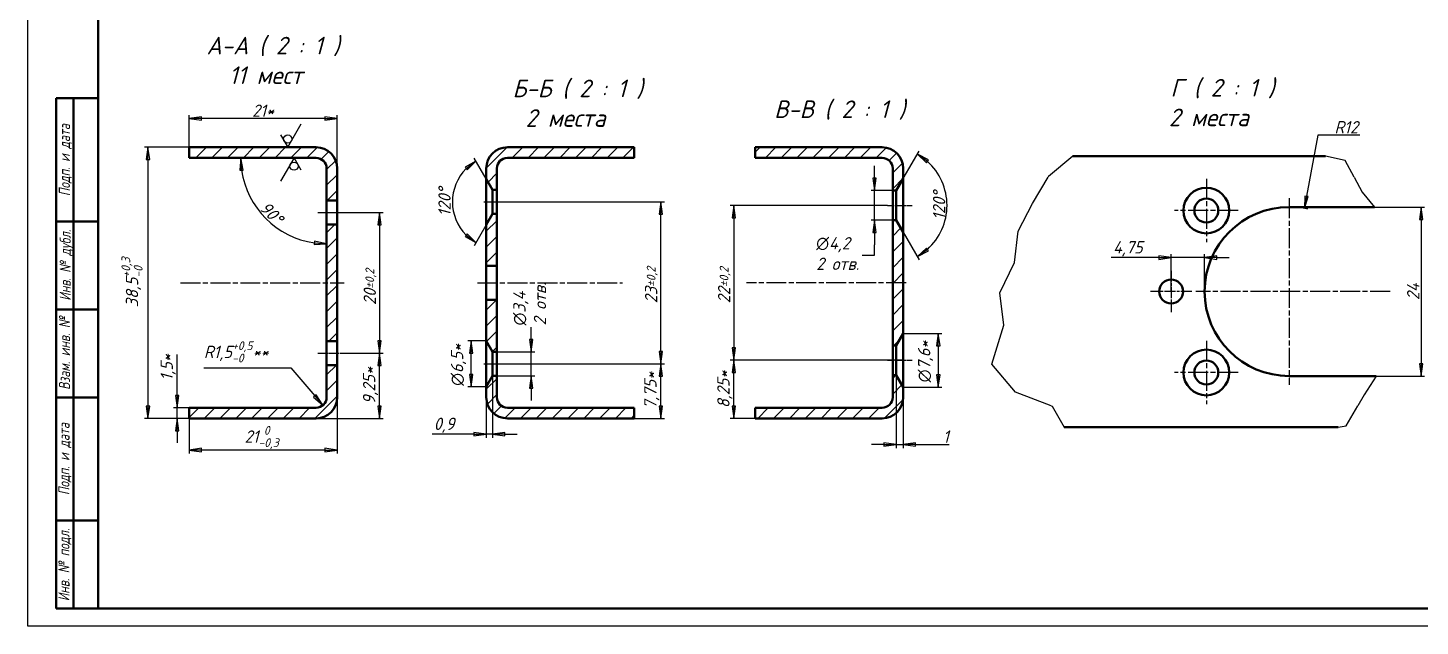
# Model space of a CAD drawing. Header units: millimetres. Extents: x 0 to 1188, y 0 to 840.
# Drawn here: x 0 to 791, y 0 to 340 of the extents above; entities that cross this region are included whole.
import ezdxf
from ezdxf.enums import TextEntityAlignment as Align

# ---------------------------------------------------------------- set-up
doc = ezdxf.new("R2010")
doc.units = ezdxf.units.MM
doc.header["$LTSCALE"] = 2
doc.linetypes.add('LT_04', pattern=[0.7087, 0.4724, -0.0591, 0.1181, -0.0591])
for name, color, linetype, lineweight in [('Layer_02', 7, 'Continuous', 50), ('Layer_05', 7, 'Continuous', 50), ('Layer_06', 7, 'Continuous', 25), ('Layer_07', 7, 'Continuous', 25), ('Layer_08', 7, 'Continuous', 25), ('Layer_09', 7, 'Continuous', 25), ('Layer_11', 7, 'Continuous', 25), ('Layer_12', 7, 'Continuous', 18), ('Layer_13', 7, 'Continuous', 50)]:
    doc.layers.add(name, color=color, linetype=linetype, lineweight=lineweight)
doc.styles.add('Style_02', font='ariali.ttf', dxfattribs={"width": 0.8})
doc.styles.add('Style_03', font='GOST Common Italic.ttf')
doc.styles.add('Style_05', font='GOST Common Italic.ttf')
doc.styles.add('Style_06', font='GOST Common Italic.ttf', dxfattribs={"width": 0.8})
doc.dimstyles.new('DimStyle_06', dxfattribs={"dimscale": 2, "dimtxt": 3.5, "dimasz": 3.5, "dimexe": 1, "dimexo": 0, "dimgap": 0.5, "dimtad": 1, "dimrnd": 1e-08, "dimtxsty": 'Style_03', "dimblk": 'Filled-1', "dimcen": 2.5, "dimdle": 15, "dimclrd": 256, "dimclre": 256, "dimclrt": 256, "dimazin": 2, "dimtfac": 0.714286, "dimtdec": 3, "dimtmove": 0, "dimatfit": 3, "dimlwd": 25, "dimlwe": 25})
pattern_1 = [(45, (0, 0), (-4.49013, 4.49013), [])]

# ---------------------------------------------------------------- blocks, each defined once
blk = doc.blocks.new('Filled-1')
at = {"color": 0}
for p, q in [((0, 0), (-1, 0.14)), ((-1, 0.14), (-1, -0.14)), ((-1, 0), (0, 0)), ((-1, -0.14), (0, 0))]:
    blk.add_line(p, q, dxfattribs=at)
at = {"color": 0, "flags": 128}
blk.add_lwpolyline([(-1, -0.14), (0, 0), (-1, 0.14), (-1, -0.14)], dxfattribs=at)
at = {"color": 0}
blk.add_solid([(-1, -0.14), (0, 0), (-1, 0.14), (-1, -0.14)], dxfattribs=at)
blk = doc.blocks.new('*D16')
at = {"layer": 'Defpoints', "color": 0, "linetype": 'Continuous'}
for p in [(169.66, 235.08), (180.66, 155.08), (199.66, 155.08)]:
    blk.add_point(p, dxfattribs=at)
at = {"layer": 'Layer_11', "linetype": 'Continuous', "lineweight": 25}
for p, q in [((169.66, 235.08), (201.66, 235.08)), ((199.66, 228.08), (199.66, 162.08)), ((180.66, 155.08), (201.66, 155.08))]:
    blk.add_line(p, q, dxfattribs=at)
at = {"layer": 'Layer_11', "linetype": 'Continuous', "lineweight": 25, "xscale": 7, "yscale": 7, "zscale": 7}
for p, rotation in [((199.66, 235.08), 90), ((199.66, 155.08), 270)]:
    blk.add_blockref('Filled-1', p, dxfattribs=dict(at, rotation=rotation))
at = {"layer": 'Layer_11', "linetype": 'Continuous', "lineweight": 25, "insert": (190.66, 182.5), "char_height": 7, "attachment_point": 1, "rotation": 90, "style": 'Style_03'}
blk.add_mtext('\\A1;20{\\H5;±0,2}', dxfattribs=at)
blk = doc.blocks.new('*D17')
at = {"layer": 'Defpoints', "color": 0, "linetype": 'Continuous'}
for p in [(91.66, 266.08), (169.66, 266.08), (169.66, 260.08), (127.39, 241.67)]:
    blk.add_point(p, dxfattribs=at)
at = {"layer": 'Layer_11', "linetype": 'Continuous', "lineweight": 25}
blk.add_line((169.66, 260.08), (169.66, 215.27), dxfattribs=at)
blk.add_arc((169.66, 266.08), 48.81, 188.22392, 261.77608, dxfattribs=at)
at = {"layer": 'Layer_11', "linetype": 'Continuous', "lineweight": 25, "xscale": 7, "yscale": 7, "zscale": 7}
for p, rotation in [((120.85, 266.08), 94.11196237658558), ((169.66, 217.27), 355.8880376234136)]:
    blk.add_blockref('Filled-1', p, dxfattribs=dict(at, rotation=rotation))
at = {"layer": 'Layer_11', "linetype": 'Continuous', "lineweight": 25, "insert": (136.08, 241.95), "char_height": 7, "attachment_point": 1, "rotation": 315, "style": 'Style_03'}
blk.add_mtext('\\A1;90°', dxfattribs=at)
blk = doc.blocks.new('*D18')
at = {"layer": 'Defpoints', "color": 0, "linetype": 'Continuous'}
for p in [(163.66, 130.08), (167.58, 125.54)]:
    blk.add_point(p, dxfattribs=at)
at = {"layer": 'Layer_11', "linetype": 'Continuous', "lineweight": 25}
for p, q in [((99.96, 146.78), (149.23, 146.78)), ((149.23, 146.78), (163.01, 130.84))]:
    blk.add_line(p, q, dxfattribs=at)
at = {"layer": 'Layer_11', "linetype": 'Continuous', "lineweight": 25, "xscale": 7, "yscale": 7, "zscale": 7, "rotation": 310.8349951365317}
blk.add_blockref('Filled-1', (167.58, 125.54), dxfattribs=at)
at = {"layer": 'Layer_11', "linetype": 'Continuous', "lineweight": 25, "insert": (99.96, 161.84), "char_height": 7, "attachment_point": 1, "style": 'Style_03'}
blk.add_mtext('\\A1;\\fGOST Common|b0|i1;R1,5{\\H5;\\S+0,5^ -0;}**', dxfattribs=at)
blk = doc.blocks.new('*D19')
at = {"layer": 'Defpoints', "color": 0, "linetype": 'Continuous'}
for p in [(91.66, 124.08), (84.76, 118.08), (91.66, 118.08)]:
    blk.add_point(p, dxfattribs=at)
at = {"layer": 'Layer_11', "linetype": 'Continuous', "lineweight": 25}
for p, q in [((84.76, 131.08), (84.76, 154.38)), ((91.66, 124.08), (82.76, 124.08)), ((84.76, 118.08), (84.76, 124.08)), ((91.66, 118.08), (82.76, 118.08)), ((84.76, 111.08), (84.76, 104.08))]:
    blk.add_line(p, q, dxfattribs=at)
at = {"layer": 'Layer_11', "linetype": 'Continuous', "lineweight": 25, "xscale": 7, "yscale": 7, "zscale": 7}
for p, rotation in [((84.76, 124.08), 270), ((84.76, 118.08), 90)]:
    blk.add_blockref('Filled-1', p, dxfattribs=dict(at, rotation=rotation))
at = {"layer": 'Layer_11', "linetype": 'Continuous', "lineweight": 25, "insert": (75.36, 139.52), "char_height": 7, "attachment_point": 1, "rotation": 90, "style": 'Style_03'}
blk.add_mtext('\\A1;\\fGOST Common|b0|i1;1,5*', dxfattribs=at)
blk = doc.blocks.new('*D20')
at = {"layer": 'Defpoints', "color": 0, "linetype": 'Continuous'}
for p in [(91.66, 272.08), (68.21, 118.08), (91.66, 118.08)]:
    blk.add_point(p, dxfattribs=at)
at = {"layer": 'Layer_11', "linetype": 'Continuous', "lineweight": 25}
for p, q in [((91.66, 272.08), (66.21, 272.08)), ((68.21, 265.08), (68.21, 125.08)), ((91.66, 118.08), (66.21, 118.08))]:
    blk.add_line(p, q, dxfattribs=at)
at = {"layer": 'Layer_11', "linetype": 'Continuous', "lineweight": 25, "xscale": 7, "yscale": 7, "zscale": 7}
for p, rotation in [((68.21, 272.08), 90), ((68.21, 118.08), 270)]:
    blk.add_blockref('Filled-1', p, dxfattribs=dict(at, rotation=rotation))
at = {"layer": 'Layer_11', "linetype": 'Continuous', "lineweight": 25, "insert": (53.14, 181.19), "char_height": 7, "attachment_point": 1, "rotation": 90, "style": 'Style_03'}
blk.add_mtext('\\A1;38,5{\\H5;\\S+0,3^ -0;}', dxfattribs=at)
blk = doc.blocks.new('Block_11')
at = {"layer": 'Layer_13', "lineweight": 30}
for p, q in [((0, 0), (1.1, 1.9)), ((-0.58, 1), (0, 0))]:
    blk.add_line(p, q, dxfattribs=at)
blk.add_circle((0, 0.67), 0.333, dxfattribs=at)
blk = doc.blocks.new('Block_12')
at = {"layer": 'Layer_13', "lineweight": 30}
for p, q in [((0, 0), (1.1, 1.9)), ((-0.58, 1), (0, 0))]:
    blk.add_line(p, q, dxfattribs=at)
blk.add_circle((0, 0.67), 0.333, dxfattribs=at)
blk = doc.blocks.new('*D28')
at = {"layer": 'Defpoints', "color": 0, "linetype": 'Continuous'}
for p in [(260.31, 241.08), (359.4, 241.08), (260.31, 149.08)]:
    blk.add_point(p, dxfattribs=at)
at = {"layer": 'Layer_11', "linetype": 'Continuous', "lineweight": 25}
for p, q in [((260.31, 241.08), (361.4, 241.08)), ((359.4, 156.08), (359.4, 234.08)), ((260.31, 149.08), (361.4, 149.08))]:
    blk.add_line(p, q, dxfattribs=at)
at = {"layer": 'Layer_11', "linetype": 'Continuous', "lineweight": 25, "xscale": 7, "yscale": 7, "zscale": 7}
for p, rotation in [((359.4, 241.08), 90), ((359.4, 149.08), 270)]:
    blk.add_blockref('Filled-1', p, dxfattribs=dict(at, rotation=rotation))
at = {"layer": 'Layer_11', "linetype": 'Continuous', "lineweight": 25, "insert": (350.4, 183.46), "char_height": 7, "attachment_point": 1, "rotation": 90, "style": 'Style_03'}
blk.add_mtext('\\A1;23{\\H5;±0,2}', dxfattribs=at)
blk = doc.blocks.new('*D29')
at = {"layer": 'Defpoints', "color": 0, "linetype": 'Continuous'}
for p in [(175.66, 130.08), (91.66, 118.08), (91.66, 100.08)]:
    blk.add_point(p, dxfattribs=at)
at = {"layer": 'Layer_11', "linetype": 'Continuous', "lineweight": 25}
for p, q in [((175.66, 130.08), (175.66, 98.08)), ((91.66, 118.08), (91.66, 98.08)), ((168.66, 100.08), (98.66, 100.08))]:
    blk.add_line(p, q, dxfattribs=at)
at = {"layer": 'Layer_11', "linetype": 'Continuous', "lineweight": 25, "xscale": 7, "yscale": 7, "zscale": 7, "rotation": 180}
blk.add_blockref('Filled-1', (91.66, 100.08), dxfattribs=at)
at = {"layer": 'Layer_11', "linetype": 'Continuous', "lineweight": 25, "xscale": 7, "yscale": 7, "zscale": 7}
blk.add_blockref('Filled-1', (175.66, 100.08), dxfattribs=at)
at = {"layer": 'Layer_11', "linetype": 'Continuous', "lineweight": 25, "insert": (123.07, 113.75), "char_height": 7, "attachment_point": 1, "style": 'Style_03'}
blk.add_mtext('\\A1;21{\\H5;\\S 0^ -0,3;}', dxfattribs=at)
blk = doc.blocks.new('*D30')
at = {"layer": 'Defpoints', "color": 0, "linetype": 'Continuous'}
for p in [(266.31, 155.88), (285.81, 155.88), (266.31, 142.28)]:
    blk.add_point(p, dxfattribs=at)
at = {"layer": 'Layer_11', "linetype": 'Continuous', "lineweight": 25}
for p, q in [((285.81, 162.88), (285.81, 169.88)), ((266.31, 155.88), (287.81, 155.88)), ((285.81, 142.28), (285.81, 155.88)), ((266.31, 142.28), (287.81, 142.28)), ((285.81, 135.28), (285.81, 128.28))]:
    blk.add_line(p, q, dxfattribs=at)
at = {"layer": 'Layer_11', "linetype": 'Continuous', "lineweight": 25, "xscale": 7, "yscale": 7, "zscale": 7}
for p, rotation in [((285.81, 155.88), 270), ((285.81, 142.28), 90)]:
    blk.add_blockref('Filled-1', p, dxfattribs=dict(at, rotation=rotation))
at = {"layer": 'Layer_11', "linetype": 'Continuous', "lineweight": 25, "insert": (275.61, 170.88), "char_height": 7, "attachment_point": 1, "rotation": 90, "style": 'Style_03'}
blk.add_mtext('\\A1;\\fAIGDT|b0|i0;n\\fGOST Common|b0|i1;3,4\\P\\fGOST Common|b0|i1;2 отв.', dxfattribs=at)
blk = doc.blocks.new('*D31')
at = {"layer": 'Defpoints', "color": 0, "linetype": 'Continuous'}
for p in [(260.31, 254.08), (242.69, 250.22), (267.81, 241.08), (263.89, 234.28)]:
    blk.add_point(p, dxfattribs=at)
at = {"layer": 'Layer_11', "linetype": 'Continuous', "lineweight": 25}
for p, q in [((260.31, 254.08), (253.44, 265.97)), ((263.89, 234.28), (253.44, 216.19))]:
    blk.add_line(p, q, dxfattribs=at)
blk.add_arc((267.81, 241.08), 26.74, 135.04317, 224.95683, dxfattribs=at)
at = {"layer": 'Layer_11', "linetype": 'Continuous', "lineweight": 25, "xscale": 7, "yscale": 7, "zscale": 7}
for p, rotation in [((254.44, 264.24), 37.52158526603954), ((254.44, 217.92), 322.4784147339608)]:
    blk.add_blockref('Filled-1', p, dxfattribs=dict(at, rotation=rotation))
at = {"layer": 'Layer_11', "linetype": 'Continuous', "lineweight": 25, "insert": (233.08, 232.87), "char_height": 7, "attachment_point": 1, "rotation": 90, "style": 'Style_03'}
blk.add_mtext('\\A1;120°', dxfattribs=at)
blk = doc.blocks.new('*D32')
at = {"layer": 'Defpoints', "color": 0, "linetype": 'Continuous'}
for p in [(251.75, 162.08), (260.31, 162.08), (260.31, 136.08)]:
    blk.add_point(p, dxfattribs=at)
at = {"layer": 'Layer_11', "linetype": 'Continuous', "lineweight": 25}
for p, q in [((260.31, 162.08), (249.75, 162.08)), ((251.75, 143.08), (251.75, 155.08)), ((260.31, 136.08), (249.75, 136.08))]:
    blk.add_line(p, q, dxfattribs=at)
at = {"layer": 'Layer_11', "linetype": 'Continuous', "lineweight": 25, "xscale": 7, "yscale": 7, "zscale": 7}
for p, rotation in [((251.75, 162.08), 90), ((251.75, 136.08), 270)]:
    blk.add_blockref('Filled-1', p, dxfattribs=dict(at, rotation=rotation))
at = {"layer": 'Layer_11', "linetype": 'Continuous', "lineweight": 25, "insert": (240.22, 136.58), "char_height": 7, "attachment_point": 1, "rotation": 90, "style": 'Style_03'}
blk.add_mtext('\\A1;\\fAIGDT|b0|i0;n\\fGOST Common|b0|i1;6,5*', dxfattribs=at)
blk = doc.blocks.new('*D33')
at = {"layer": 'Defpoints', "color": 0, "linetype": 'Continuous'}
for p in [(260.31, 136.08), (263.89, 142.28), (263.89, 109.07)]:
    blk.add_point(p, dxfattribs=at)
at = {"layer": 'Layer_11', "linetype": 'Continuous', "lineweight": 25}
for p, q in [((260.31, 136.08), (260.31, 107.07)), ((263.89, 142.28), (263.89, 107.07)), ((253.31, 109.07), (229.48, 109.07)), ((263.89, 109.07), (260.31, 109.07)), ((270.89, 109.07), (277.89, 109.07))]:
    blk.add_line(p, q, dxfattribs=at)
at = {"layer": 'Layer_11', "linetype": 'Continuous', "lineweight": 25, "xscale": 7, "yscale": 7, "zscale": 7}
blk.add_blockref('Filled-1', (260.31, 109.07), dxfattribs=at)
at = {"layer": 'Layer_11', "linetype": 'Continuous', "lineweight": 25, "xscale": 7, "yscale": 7, "zscale": 7, "rotation": 180}
blk.add_blockref('Filled-1', (263.89, 109.07), dxfattribs=at)
at = {"layer": 'Layer_11', "linetype": 'Continuous', "lineweight": 25, "insert": (230.48, 118.47), "char_height": 7, "attachment_point": 1, "style": 'Style_03'}
blk.add_mtext('\\A1;0,9', dxfattribs=at)
blk = doc.blocks.new('Block_04')
at = {"layer": 'Layer_13'}
for p, q in [((-12, 0), (-12, 145)), ((-12, 145), (0, 145)), ((-7, 145), (-7, 0)), ((-12, 110), (-7, 110)), ((-7, 110), (0, 110)), ((-12, 85), (-7, 85)), ((-7, 85), (0, 85)), ((-12, 60), (-7, 60)), ((-7, 60), (0, 60)), ((-12, 25), (-7, 25)), ((-7, 25), (0, 25)), ((0, 0), (-12, 0))]:
    blk.add_line(p, q, dxfattribs=at)
at = {"layer": 'Layer_08', "char_height": 3.17, "attachment_point": 5, "rotation": 90, "style": 'Style_02'}
for s, insert, width in [('\\fGOST Common|b0|i1;\\H3.1700;Подп. и дата', (-9.37, 127.41), 34.7679), ('\\fGOST Common|b0|i1;\\H3.1700;Инв. № дубл.', (-8.95, 97.55), 24.8438), ('\\fGOST Common|b0|i1;\\H3.1700;Взам. инв. №', (-9.58, 72.53), 24.8669), ('\\fGOST Common|b0|i1;\\H3.1700;Подп. и дата', (-9.5, 42.47), 35.1486), ('\\fGOST Common|b0|i1;\\H3.1700;Инв. № подл.', (-9.5, 12.41), 24.9618)]:
    blk.add_mtext(s, dxfattribs=dict(at, insert=insert, width=width))
at = {"layer": 'Layer_08', "style": 'Style_06', "width": 0.8}
for tag, p in [('Подп._и_дата_2_001', (-3.53, 127.51)), ('Инв._номер_дубликата_001', (-3.41, 97.47)), ('Взамен_инв._номера_001', (-3.46, 72.53)), ('Подп._и_дата_1_001', (-3.42, 42.35)), ('ИНВЕНТАРНЫЙ_НОМЕР_001', (-3.33, 12.68))]:
    blk.add_attdef(tag, text='', height=3.17, rotation=90, dxfattribs=at).set_placement(p, align=Align.MIDDLE_CENTER)
blk = doc.blocks.new('Block_40')
at = {"layer": 'Layer_05', "lineweight": 25}
for p, q in [((0, 0), (0, 420)), ((594, 0), (0, 0))]:
    blk.add_line(p, q, dxfattribs=at)
at = {"layer": 'Layer_05'}
for p, q in [((20, 415), (20, 5)), ((20, 5), (589, 5))]:
    blk.add_line(p, q, dxfattribs=at)
blk = doc.blocks.new('*D44')
at = {"layer": 'Defpoints', "color": 0, "linetype": 'Continuous'}
for p in [(480.76, 247.48), (491.04, 247.48), (491.04, 230.68)]:
    blk.add_point(p, dxfattribs=at)
at = {"layer": 'Layer_11', "linetype": 'Continuous', "lineweight": 25}
for p, q in [((480.76, 254.48), (480.76, 261.48)), ((491.04, 247.48), (478.76, 247.48)), ((480.76, 230.68), (480.76, 247.48)), ((491.04, 230.68), (478.76, 230.68)), ((480.76, 223.68), (480.76, 216.68)), ((480.76, 210.87), (480.76, 216.68)), ((473.76, 210.87), (480.76, 210.87))]:
    blk.add_line(p, q, dxfattribs=at)
at = {"layer": 'Layer_11', "linetype": 'Continuous', "lineweight": 25, "xscale": 7, "yscale": 7, "zscale": 7}
for p, rotation in [((480.76, 247.48), 270), ((480.76, 230.68), 90)]:
    blk.add_blockref('Filled-1', p, dxfattribs=dict(at, rotation=rotation))
at = {"layer": 'Layer_11', "linetype": 'Continuous', "lineweight": 25, "insert": (447.65, 221.07), "char_height": 7, "attachment_point": 1, "style": 'Style_03'}
blk.add_mtext('\\A1;\\fAIGDT|b0|i0;n\\fGOST Common|b0|i1;4,2\\P\\fGOST Common|b0|i1;2 отв.', dxfattribs=at)
blk = doc.blocks.new('*D46')
at = {"layer": 'Defpoints', "color": 0, "linetype": 'Continuous'}
for p in [(764.67, 238.14), (765.51, 142.14), (791.08, 142.14)]:
    blk.add_point(p, dxfattribs=at)
at = {"layer": 'Layer_11', "linetype": 'Continuous', "lineweight": 25}
for p, q in [((764.67, 238.14), (793.08, 238.14)), ((791.08, 231.14), (791.08, 149.14)), ((765.51, 142.14), (793.08, 142.14))]:
    blk.add_line(p, q, dxfattribs=at)
at = {"layer": 'Layer_11', "linetype": 'Continuous', "lineweight": 25, "xscale": 7, "yscale": 7, "zscale": 7}
for p, rotation in [((791.08, 238.14), 90), ((791.08, 142.14), 270)]:
    blk.add_blockref('Filled-1', p, dxfattribs=dict(at, rotation=rotation))
at = {"layer": 'Layer_11', "linetype": 'Continuous', "lineweight": 25, "insert": (783.08, 185.25), "char_height": 7, "attachment_point": 1, "rotation": 90, "style": 'Style_03'}
blk.add_mtext('\\A1;24', dxfattribs=at)
blk = doc.blocks.new('*D47')
at = {"layer": 'Defpoints', "color": 0, "linetype": 'Continuous'}
for p in [(724.8, 237.35), (716.14, 190.14)]:
    blk.add_point(p, dxfattribs=at)
at = {"layer": 'Layer_11', "linetype": 'Continuous', "lineweight": 25}
for p, q in [((732.44, 279), (726.06, 244.24)), ((756.28, 279), (732.44, 279))]:
    blk.add_line(p, q, dxfattribs=at)
blk.add_arc((716.14, 190.14), 48, 77.22096, 90, dxfattribs=at)
at = {"layer": 'Layer_11', "linetype": 'Continuous', "lineweight": 25, "xscale": 7, "yscale": 7, "zscale": 7, "rotation": 259.6082795491711}
blk.add_blockref('Filled-1', (724.8, 237.35), dxfattribs=at)
at = {"layer": 'Layer_11', "linetype": 'Continuous', "lineweight": 25, "insert": (741.89, 287), "char_height": 7, "attachment_point": 1, "style": 'Style_03'}
blk.add_mtext('\\A1;R12', dxfattribs=at)
blk = doc.blocks.new('*D48')
at = {"layer": 'Defpoints', "color": 0, "linetype": 'Continuous'}
for p in [(668.14, 209.38), (649.14, 190.14), (668.14, 190.14)]:
    blk.add_point(p, dxfattribs=at)
at = {"layer": 'Layer_11', "linetype": 'Continuous', "lineweight": 25}
for p, q in [((642.14, 209.38), (615.19, 209.38)), ((649.14, 190.14), (649.14, 211.38)), ((668.14, 209.38), (649.14, 209.38)), ((668.14, 190.14), (668.14, 211.38)), ((675.14, 209.38), (682.14, 209.38))]:
    blk.add_line(p, q, dxfattribs=at)
at = {"layer": 'Layer_11', "linetype": 'Continuous', "lineweight": 25, "xscale": 7, "yscale": 7, "zscale": 7}
blk.add_blockref('Filled-1', (649.14, 209.38), dxfattribs=at)
at = {"layer": 'Layer_11', "linetype": 'Continuous', "lineweight": 25, "xscale": 7, "yscale": 7, "zscale": 7, "rotation": 180}
blk.add_blockref('Filled-1', (668.14, 209.38), dxfattribs=at)
at = {"layer": 'Layer_11', "linetype": 'Continuous', "lineweight": 25, "insert": (616.19, 218.78), "char_height": 7, "attachment_point": 1, "style": 'Style_03'}
blk.add_mtext('\\A1;4,75', dxfattribs=at)
blk = doc.blocks.new('*D49')
at = {"layer": 'Defpoints', "color": 0, "linetype": 'Continuous'}
for p in [(493.11, 247.48), (488.26, 239.08), (497.04, 223.88), (519.87, 227.58)]:
    blk.add_point(p, dxfattribs=at)
at = {"layer": 'Layer_11', "linetype": 'Continuous', "lineweight": 25}
for p, q in [((493.11, 247.48), (506.08, 269.94)), ((497.04, 223.88), (506.08, 208.22))]:
    blk.add_line(p, q, dxfattribs=at)
blk.add_arc((488.26, 239.08), 33.63, 311.94614, 48.05386, dxfattribs=at)
at = {"layer": 'Layer_11', "linetype": 'Continuous', "lineweight": 25, "xscale": 7, "yscale": 7, "zscale": 7}
for p, rotation in [((505.08, 268.21), 144.0269278748535), ((505.08, 209.95), 215.9730721251436)]:
    blk.add_blockref('Filled-1', p, dxfattribs=dict(at, rotation=rotation))
at = {"layer": 'Layer_11', "linetype": 'Continuous', "lineweight": 25, "insert": (513.9, 230.87), "char_height": 7, "attachment_point": 1, "rotation": 90, "style": 'Style_03'}
blk.add_mtext('\\A1;120°', dxfattribs=at)
blk = doc.blocks.new('*D50')
at = {"layer": 'Defpoints', "color": 0, "linetype": 'Continuous'}
for p in [(493.11, 142.68), (497.04, 135.88), (497.04, 103.22)]:
    blk.add_point(p, dxfattribs=at)
at = {"layer": 'Layer_11', "linetype": 'Continuous', "lineweight": 25}
for p, q in [((493.11, 142.68), (493.11, 101.22)), ((497.04, 135.88), (497.04, 101.22)), ((486.11, 103.22), (479.11, 103.22)), ((493.11, 103.22), (497.04, 103.22)), ((504.04, 103.22), (523.13, 103.22))]:
    blk.add_line(p, q, dxfattribs=at)
at = {"layer": 'Layer_11', "linetype": 'Continuous', "lineweight": 25, "xscale": 7, "yscale": 7, "zscale": 7}
blk.add_blockref('Filled-1', (493.11, 103.22), dxfattribs=at)
at = {"layer": 'Layer_11', "linetype": 'Continuous', "lineweight": 25, "xscale": 7, "yscale": 7, "zscale": 7, "rotation": 180}
blk.add_blockref('Filled-1', (497.04, 103.22), dxfattribs=at)
at = {"layer": 'Layer_11', "linetype": 'Continuous', "lineweight": 25, "insert": (519.59, 111.22), "char_height": 7, "attachment_point": 1, "style": 'Style_03'}
blk.add_mtext('\\A1;1', dxfattribs=at)
blk = doc.blocks.new('*D51')
at = {"layer": 'Defpoints', "color": 0, "linetype": 'Continuous'}
for p in [(488.11, 239.08), (400.83, 151.08), (488.11, 151.08)]:
    blk.add_point(p, dxfattribs=at)
at = {"layer": 'Layer_11', "linetype": 'Continuous', "lineweight": 25}
for p, q in [((488.11, 239.08), (398.83, 239.08)), ((400.83, 232.08), (400.83, 158.08)), ((488.11, 151.08), (398.83, 151.08))]:
    blk.add_line(p, q, dxfattribs=at)
at = {"layer": 'Layer_11', "linetype": 'Continuous', "lineweight": 25, "xscale": 7, "yscale": 7, "zscale": 7}
for p, rotation in [((400.83, 239.08), 90), ((400.83, 151.08), 270)]:
    blk.add_blockref('Filled-1', p, dxfattribs=dict(at, rotation=rotation))
at = {"layer": 'Layer_11', "linetype": 'Continuous', "lineweight": 25, "insert": (391.83, 183.46), "char_height": 7, "attachment_point": 1, "rotation": 90, "style": 'Style_03'}
blk.add_mtext('\\A1;22{\\H5;±0,2}', dxfattribs=at)
blk = doc.blocks.new('*D52')
at = {"layer": 'Defpoints', "color": 0, "linetype": 'Continuous'}
for p in [(497.04, 166.28), (497.04, 135.88), (516.96, 135.88)]:
    blk.add_point(p, dxfattribs=at)
at = {"layer": 'Layer_11', "linetype": 'Continuous', "lineweight": 25}
for p, q in [((497.04, 166.28), (518.96, 166.28)), ((516.96, 159.28), (516.96, 142.88)), ((497.04, 135.88), (518.96, 135.88))]:
    blk.add_line(p, q, dxfattribs=at)
at = {"layer": 'Layer_11', "linetype": 'Continuous', "lineweight": 25, "xscale": 7, "yscale": 7, "zscale": 7}
for p, rotation in [((516.96, 166.28), 90), ((516.96, 135.88), 270)]:
    blk.add_blockref('Filled-1', p, dxfattribs=dict(at, rotation=rotation))
at = {"layer": 'Layer_11', "linetype": 'Continuous', "lineweight": 25, "insert": (505.43, 138.58), "char_height": 7, "attachment_point": 1, "rotation": 90, "style": 'Style_03'}
blk.add_mtext('\\A1;\\fAIGDT|b0|i0;n\\fGOST Common|b0|i1;7,6*', dxfattribs=at)
blk = doc.blocks.new('*D57')
at = {"layer": 'Defpoints', "color": 0, "linetype": 'Continuous'}
for p in [(180.66, 155.08), (199.66, 155.08), (163.66, 118.08)]:
    blk.add_point(p, dxfattribs=at)
at = {"layer": 'Layer_11', "linetype": 'Continuous', "lineweight": 25}
for p, q in [((180.66, 155.08), (201.66, 155.08)), ((199.66, 125.08), (199.66, 148.08)), ((163.66, 118.08), (201.66, 118.08))]:
    blk.add_line(p, q, dxfattribs=at)
at = {"layer": 'Layer_11', "linetype": 'Continuous', "lineweight": 25, "xscale": 7, "yscale": 7, "zscale": 7}
for p, rotation in [((199.66, 155.08), 90), ((199.66, 118.08), 270)]:
    blk.add_blockref('Filled-1', p, dxfattribs=dict(at, rotation=rotation))
at = {"layer": 'Layer_11', "linetype": 'Continuous', "lineweight": 25, "insert": (190.26, 126.1), "char_height": 7, "attachment_point": 1, "rotation": 90, "style": 'Style_03'}
blk.add_mtext('\\A1;\\fGOST Common|b0|i1;9,25*', dxfattribs=at)
blk = doc.blocks.new('*D58')
at = {"layer": 'Defpoints', "color": 0, "linetype": 'Continuous'}
for p in [(271.31, 149.08), (359.4, 149.08), (344.31, 118.08)]:
    blk.add_point(p, dxfattribs=at)
at = {"layer": 'Layer_11', "linetype": 'Continuous', "lineweight": 25}
for p, q in [((271.31, 149.08), (361.4, 149.08)), ((359.4, 125.08), (359.4, 142.08)), ((344.31, 118.08), (361.4, 118.08))]:
    blk.add_line(p, q, dxfattribs=at)
at = {"layer": 'Layer_11', "linetype": 'Continuous', "lineweight": 25, "xscale": 7, "yscale": 7, "zscale": 7}
for p, rotation in [((359.4, 149.08), 90), ((359.4, 118.08), 270)]:
    blk.add_blockref('Filled-1', p, dxfattribs=dict(at, rotation=rotation))
at = {"layer": 'Layer_11', "linetype": 'Continuous', "lineweight": 25, "insert": (350, 123.45), "char_height": 7, "attachment_point": 1, "rotation": 90, "style": 'Style_03'}
blk.add_mtext('\\A1;\\fGOST Common|b0|i1;7,75*', dxfattribs=at)
blk = doc.blocks.new('*D59')
at = {"layer": 'Defpoints', "color": 0, "linetype": 'Continuous'}
for p in [(400.83, 151.08), (497.04, 151.08), (413.04, 118.08)]:
    blk.add_point(p, dxfattribs=at)
at = {"layer": 'Layer_11', "linetype": 'Continuous', "lineweight": 25}
for p, q in [((497.04, 151.08), (398.83, 151.08)), ((400.83, 125.08), (400.83, 144.08)), ((413.04, 118.08), (398.83, 118.08))]:
    blk.add_line(p, q, dxfattribs=at)
at = {"layer": 'Layer_11', "linetype": 'Continuous', "lineweight": 25, "xscale": 7, "yscale": 7, "zscale": 7}
for p, rotation in [((400.83, 151.08), 90), ((400.83, 118.08), 270)]:
    blk.add_blockref('Filled-1', p, dxfattribs=dict(at, rotation=rotation))
at = {"layer": 'Layer_11', "linetype": 'Continuous', "lineweight": 25, "insert": (391.43, 123.89), "char_height": 7, "attachment_point": 1, "rotation": 90, "style": 'Style_03'}
blk.add_mtext('\\A1;\\fGOST Common|b0|i1;8,25*', dxfattribs=at)
blk = doc.blocks.new('*D61')
at = {"layer": 'Defpoints', "color": 0, "linetype": 'Continuous'}
for p in [(91.66, 288.4), (91.66, 272.08), (175.66, 260.08)]:
    blk.add_point(p, dxfattribs=at)
at = {"layer": 'Layer_11', "linetype": 'Continuous', "lineweight": 25}
for p, q in [((91.66, 272.08), (91.66, 290.4)), ((168.66, 288.4), (98.66, 288.4)), ((175.66, 260.08), (175.66, 290.4))]:
    blk.add_line(p, q, dxfattribs=at)
at = {"layer": 'Layer_11', "linetype": 'Continuous', "lineweight": 25, "xscale": 7, "yscale": 7, "zscale": 7, "rotation": 180}
blk.add_blockref('Filled-1', (91.66, 288.4), dxfattribs=at)
at = {"layer": 'Layer_11', "linetype": 'Continuous', "lineweight": 25, "xscale": 7, "yscale": 7, "zscale": 7}
blk.add_blockref('Filled-1', (175.66, 288.4), dxfattribs=at)
at = {"layer": 'Layer_11', "linetype": 'Continuous', "lineweight": 25, "insert": (127.35, 296.4), "char_height": 7, "attachment_point": 1, "style": 'Style_03'}
blk.add_mtext('\\A1;\\fGOST Common|b0|i1;21*', dxfattribs=at)

msp = doc.modelspace()

# ---------------------------------------------------------------- hatches: boundary and pattern name
at = {"layer": 'Layer_12'}
h = msp.add_hatch(dxfattribs=at)
h.set_pattern_fill('ANSI31', color=256, scale=50.8, style=0)
h.set_pattern_definition(pattern_1)
h.paths.add_polyline_path([(169.6596, 161.8796), (175.6596, 161.8796), (175.6596, 228.2796), (169.6596, 228.2796)])
edge = h.paths.add_edge_path()
edge.add_line((91.6596, 118.0796), (163.6596, 118.0796))
edge.add_ellipse((163.6596, 130.0796), major_axis=(12, 0), ratio=1, start_angle=270, end_angle=360)
edge.add_line((175.6596, 130.0796), (175.6596, 148.2796))
edge.add_line((175.6596, 148.2796), (169.6596, 148.2796))
edge.add_line((169.6596, 148.2796), (169.6596, 130.0796))
edge.add_ellipse((163.6596, 130.0796), major_axis=(0, -6), ratio=1, start_angle=0, end_angle=90, ccw=False)
edge.add_line((163.6596, 124.0796), (91.6596, 124.0796))
edge.add_line((91.6596, 124.0796), (91.6596, 118.0796))
edge = h.paths.add_edge_path()
edge.add_ellipse((163.6596, 260.0796), major_axis=(0, 12), ratio=1, start_angle=270, end_angle=360)
edge.add_line((163.6596, 272.0796), (91.6596, 272.0796))
edge.add_line((91.6596, 272.0796), (91.6596, 266.0796))
edge.add_line((91.6596, 266.0796), (163.6596, 266.0796))
edge.add_ellipse((163.6596, 260.0796), major_axis=(6, 0), ratio=1, start_angle=0, end_angle=90, ccw=False)
edge.add_line((169.6596, 260.0796), (169.6596, 241.8796))
edge.add_line((169.6596, 241.8796), (175.6596, 241.8796))
edge.add_line((175.6596, 241.8796), (175.6596, 260.0796))
h = msp.add_hatch(dxfattribs=at)
h.set_pattern_fill('ANSI31', color=256, scale=50.8, style=0)
h.set_pattern_definition(pattern_1)
h.paths.add_polyline_path([(260.3082, 204.8264), (266.3082, 204.8264), (266.3082, 234.2796), (263.8878, 234.2796), (260.3082, 228.0796)])
h.paths.add_polyline_path([(266.3082, 185.3328), (260.3082, 185.3328), (260.3082, 162.0796), (263.8878, 155.8796), (266.3082, 155.8796)])
edge = h.paths.add_edge_path()
edge.add_line((272.3082, 118.0796), (344.3082, 118.0796))
edge.add_line((344.3082, 118.0796), (344.3082, 124.0796))
edge.add_line((344.3082, 124.0796), (272.3082, 124.0796))
edge.add_ellipse((272.3082, 130.0796), major_axis=(-6, 0), ratio=1, start_angle=0, end_angle=90, ccw=False)
edge.add_line((266.3082, 130.0796), (266.3082, 142.2796))
edge.add_line((266.3082, 142.2796), (263.8878, 142.2796))
edge.add_line((263.8878, 142.2796), (260.3082, 136.0796))
edge.add_line((260.3082, 136.0796), (260.3082, 130.0796))
edge.add_ellipse((272.3082, 130.0796), major_axis=(0, -12), ratio=1, start_angle=270, end_angle=360)
edge = h.paths.add_edge_path()
edge.add_ellipse((272.3082, 260.0796), major_axis=(-12, 0), ratio=1, start_angle=270, end_angle=360)
edge.add_line((260.3082, 260.0796), (260.3082, 254.0796))
edge.add_line((260.3082, 254.0796), (263.8878, 247.8796))
edge.add_line((263.8878, 247.8796), (266.3082, 247.8796))
edge.add_line((266.3082, 247.8796), (266.3082, 260.0796))
edge.add_ellipse((272.3082, 260.0796), major_axis=(0, 6), ratio=1, start_angle=0, end_angle=90, ccw=False)
edge.add_line((272.3082, 266.0796), (344.3082, 266.0796))
edge.add_line((344.3082, 266.0796), (344.3082, 272.0796))
edge.add_line((344.3082, 272.0796), (272.3082, 272.0796))
h = msp.add_hatch(dxfattribs=at)
h.set_pattern_fill('ANSI31', color=256, scale=50.8, style=0)
h.set_pattern_definition(pattern_1)
h.paths.add_polyline_path([(491.0404, 159.4796), (493.1144, 159.4796), (497.0404, 166.2796), (497.0404, 223.8796), (493.1144, 230.6796), (491.0404, 230.6796)])
edge = h.paths.add_edge_path()
edge.add_line((413.0404, 118.0796), (485.0404, 118.0796))
edge.add_ellipse((485.0404, 130.0796), major_axis=(12, 0), ratio=1, start_angle=270, end_angle=360)
edge.add_line((497.0404, 130.0796), (497.0404, 135.8796))
edge.add_line((497.0404, 135.8796), (493.1144, 142.6796))
edge.add_line((493.1144, 142.6796), (491.0404, 142.6796))
edge.add_line((491.0404, 142.6796), (491.0404, 130.0796))
edge.add_ellipse((485.0404, 130.0796), major_axis=(0, -6), ratio=1, start_angle=0, end_angle=90, ccw=False)
edge.add_line((485.0404, 124.0796), (413.0404, 124.0796))
edge.add_line((413.0404, 124.0796), (413.0404, 118.0796))
edge = h.paths.add_edge_path()
edge.add_ellipse((485.0404, 260.0796), major_axis=(0, 12), ratio=1, start_angle=270, end_angle=360)
edge.add_line((485.0404, 272.0796), (413.0404, 272.0796))
edge.add_line((413.0404, 272.0796), (413.0404, 266.0796))
edge.add_line((413.0404, 266.0796), (485.0404, 266.0796))
edge.add_ellipse((485.0404, 260.0796), major_axis=(6, 0), ratio=1, start_angle=0, end_angle=90, ccw=False)
edge.add_line((491.0404, 260.0796), (491.0404, 247.4796))
edge.add_line((491.0404, 247.4796), (493.1144, 247.4796))
edge.add_line((493.1144, 247.4796), (497.0404, 254.2796))
edge.add_line((497.0404, 254.2796), (497.0404, 260.0796))

# ---------------------------------------------------------------- linework, layer by layer
at = {"layer": 'Layer_02'}
for p, q in [((163.6596, 272.0796), (91.6596, 272.0796)), ((91.6596, 272.0796), (91.6596, 266.0796)), ((344.3082, 272.0796), (272.3082, 272.0796)), ((344.3082, 266.0796), (344.3082, 272.0796)), ((485.0404, 272.0796), (413.0404, 272.0796)), ((413.0404, 272.0796), (413.0404, 266.0796)), ((91.6596, 266.0796), (163.6596, 266.0796)), ((272.3082, 266.0796), (344.3082, 266.0796)), ((413.0404, 266.0796), (485.0404, 266.0796)), ((593.4234, 267.1412), (736.8127, 267.1412)), ((169.6596, 260.0796), (169.6596, 241.8796)), ((175.6596, 241.8796), (175.6596, 260.0796)), ((260.3082, 260.0796), (260.3082, 254.0796)), ((260.3082, 254.0796), (263.8878, 247.8796)), ((260.3082, 228.0796), (260.3082, 254.0796)), ((266.3082, 247.8796), (266.3082, 260.0796)), ((491.0404, 260.0796), (491.0404, 247.4796)), ((493.1144, 247.4796), (497.0404, 254.2796)), ((497.0404, 254.2796), (497.0404, 260.0796)), ((497.0404, 254.2796), (497.0404, 223.8796)), ((263.8878, 247.8796), (266.3082, 247.8796)), ((263.8878, 247.8796), (263.8878, 234.2796)), ((266.3082, 247.8796), (266.3082, 234.2796)), ((491.0404, 247.4796), (493.1144, 247.4796)), ((491.0404, 230.6796), (491.0404, 247.4796)), ((493.1144, 247.4796), (493.1144, 230.6796)), ((169.6596, 241.8796), (175.6596, 241.8796)), ((169.6596, 228.2796), (169.6596, 241.8796)), ((175.6596, 241.8796), (175.6596, 228.2796)), ((716.1418, 238.1412), (764.6721, 238.1412)), ((263.8878, 234.2796), (260.3082, 228.0796)), ((266.3082, 234.2796), (263.8878, 234.2796)), ((266.3082, 204.8264), (266.3082, 234.2796)), ((493.1144, 230.6796), (491.0404, 230.6796)), ((491.0404, 230.6796), (491.0404, 159.4796)), ((497.0404, 223.8796), (493.1144, 230.6796)), ((175.6596, 228.2796), (169.6596, 228.2796)), ((169.6596, 228.2796), (169.6596, 161.8796)), ((175.6596, 161.8796), (175.6596, 228.2796)), ((260.3082, 228.0796), (260.3082, 204.8264)), ((497.0404, 166.2796), (497.0404, 223.8796)), ((260.3082, 204.8264), (266.3082, 204.8264)), ((260.3082, 185.3328), (260.3082, 204.8264)), ((266.3082, 204.8264), (266.3082, 185.3328)), ((266.3082, 185.3328), (260.3082, 185.3328)), ((260.3082, 185.3328), (260.3082, 162.0796)), ((266.3082, 155.8796), (266.3082, 185.3328)), ((493.1144, 159.4796), (497.0404, 166.2796)), ((497.0404, 166.2796), (497.0404, 135.8796)), ((169.6596, 161.8796), (175.6596, 161.8796)), ((169.6596, 148.2796), (169.6596, 161.8796)), ((175.6596, 161.8796), (175.6596, 148.2796)), ((260.3082, 162.0796), (263.8878, 155.8796)), ((260.3082, 136.0796), (260.3082, 162.0796)), ((491.0404, 159.4796), (493.1144, 159.4796)), ((491.0404, 142.6796), (491.0404, 159.4796)), ((493.1144, 159.4796), (493.1144, 142.6796)), ((263.8878, 155.8796), (266.3082, 155.8796)), ((263.8878, 155.8796), (263.8878, 142.2796)), ((266.3082, 155.8796), (266.3082, 142.2796)), ((175.6596, 148.2796), (169.6596, 148.2796)), ((169.6596, 148.2796), (169.6596, 130.0796)), ((175.6596, 130.0796), (175.6596, 148.2796)), ((493.1144, 142.6796), (491.0404, 142.6796)), ((491.0404, 142.6796), (491.0404, 130.0796)), ((497.0404, 135.8796), (493.1144, 142.6796)), ((263.8878, 142.2796), (260.3082, 136.0796)), ((260.3082, 136.0796), (260.3082, 130.0796)), ((266.3082, 142.2796), (263.8878, 142.2796)), ((266.3082, 130.0796), (266.3082, 142.2796)), ((497.0404, 130.0796), (497.0404, 135.8796)), ((765.507, 142.1412), (716.1418, 142.1412)), ((163.6596, 124.0796), (91.6596, 124.0796)), ((91.6596, 124.0796), (91.6596, 118.0796)), ((344.3082, 124.0796), (272.3082, 124.0796)), ((344.3082, 118.0796), (344.3082, 124.0796)), ((485.0404, 124.0796), (413.0404, 124.0796)), ((413.0404, 124.0796), (413.0404, 118.0796)), ((91.6596, 118.0796), (163.6596, 118.0796)), ((272.3082, 118.0796), (344.3082, 118.0796)), ((413.0404, 118.0796), (485.0404, 118.0796)), ((743.9779, 113.1412), (588.4804, 113.1412))]:
    msp.add_line(p, q, dxfattribs=at)
for centre, radius in [((669.1418, 236.1412), 13), ((669.1418, 236.1412), 6.8), ((649.1418, 190.1412), 6.8), ((669.1418, 144.1412), 13), ((669.1418, 144.1412), 6.8)]:
    msp.add_circle(centre, radius, dxfattribs=at)
for centre, radius, start, end in [((163.6596, 260.0796), 12, 0, 90), ((272.3082, 260.0796), 12, 90, 180), ((485.0404, 260.0796), 12, 0, 90), ((163.6596, 260.0796), 6, 0, 90), ((272.3082, 260.0796), 6, 90, 180), ((485.0404, 260.0796), 6, 0, 90), ((716.1418, 190.1412), 48, 90, 270), ((163.6596, 130.0796), 12, 270, 0), ((163.6596, 130.0796), 6, 270, 0), ((272.3082, 130.0796), 12, 180, 270), ((272.3082, 130.0796), 6, 180, 270), ((485.0404, 130.0796), 12, 270, 0), ((485.0404, 130.0796), 6, 270, 0)]:
    msp.add_arc(centre, radius, start, end, dxfattribs=at)
at = {"layer": 'Layer_06'}
for p, q in [((593.3124, 267.039), (579.5759, 255.5856)), ((593.4234, 267.1412), (593.3124, 267.039)), ((748.0218, 264.521), (736.8127, 267.1412)), ((753.0265, 255.1412), (748.0218, 264.521)), ((570.4821, 240.1842), (579.3135, 255.1412)), ((579.5759, 255.5856), (579.3135, 255.1412)), ((753.0265, 255.1412), (757.5827, 246.602)), ((757.5827, 246.602), (764.6721, 238.1412)), ((562.2252, 224.4137), (570.4821, 240.1842)), ((560.2684, 206.6982), (562.2252, 224.4137)), ((551.8062, 189.3818), (560.2684, 206.6982)), ((554.1735, 170.9908), (551.8062, 189.3818)), ((547.3191, 148.9246), (554.1735, 170.9908)), ((560.8648, 133.0269), (547.3191, 148.9246)), ((765.507, 142.1412), (758.8009, 131.4584)), ((581.1224, 125.1412), (560.8648, 133.0269)), ((758.8009, 131.4584), (755.1121, 125.1412)), ((581.1224, 125.1412), (581.6641, 124.9303)), ((581.6641, 124.9303), (588.4804, 113.1412)), ((748.5093, 113.8337), (755.1121, 125.1412)), ((743.9779, 113.1412), (748.5093, 113.8337))]:
    msp.add_line(p, q, dxfattribs=at)
at = {"layer": 'Layer_07', "linetype": 'LT_04', "ltscale": 11.993792}
for p, q in [((669.1418, 254.1412), (669.1418, 218.1412)), ((716.1418, 243.1412), (716.1418, 137.1412)), ((687.1418, 236.1412), (651.1418, 236.1412)), ((773.481, 190.1412), (663.1418, 190.1412)), ((669.1418, 162.1412), (669.1418, 126.1412)), ((687.1418, 144.1412), (651.1418, 144.1412))]:
    msp.add_line(p, q, dxfattribs=at)
at = {"layer": 'Layer_07', "linetype": 'LT_04', "ltscale": 6.555099}
for p, q in [((649.1418, 201.9412), (649.1418, 178.3412)), ((660.9418, 190.1412), (637.3418, 190.1412))]:
    msp.add_line(p, q, dxfattribs=at)
at = {"layer": 'Layer_09', "linetype": 'LT_04', "ltscale": 3.449831}
for p, q in [((258.8878, 241.0796), (271.3082, 241.0796)), ((258.8878, 149.0796), (271.3082, 149.0796))]:
    msp.add_line(p, q, dxfattribs=at)
at = {"layer": 'Layer_09', "linetype": 'LT_04', "ltscale": 3.868018}
for p, q in [((488.1144, 239.0796), (502.0404, 239.0796)), ((488.1144, 151.0796), (502.0404, 151.0796))]:
    msp.add_line(p, q, dxfattribs=at)
at = {"layer": 'Layer_09', "linetype": 'LT_04', "ltscale": 4.444102}
for p, q in [((164.6596, 235.0796), (180.6596, 235.0796)), ((164.6596, 155.0796), (180.6596, 155.0796))]:
    msp.add_line(p, q, dxfattribs=at)
at = {"layer": 'Layer_09', "linetype": 'LT_04', "ltscale": 11.993792}
for p, q in [((86.6596, 195.0796), (179.5435, 195.0796)), ((255.3082, 195.0796), (337.6123, 195.0796)), ((498.6475, 195.0796), (408.0404, 195.0796))]:
    msp.add_line(p, q, dxfattribs=at)

# ---------------------------------------------------------------- block references
for name, p, xscale, yscale, zscale in [('Block_40', (0, 0), 2, 2, 2), ('Block_04', (40, 10), 2, 2, 2), ('Block_12', (147.5731, 272.0796), 6.99999988079071, 6.99999988079071, 6.99999988079071)]:
    msp.add_blockref(name, p, dxfattribs=dict(xscale=xscale, yscale=yscale, zscale=zscale))
at = {"xscale": 6.99999988079071, "yscale": 6.99999988079071, "zscale": 6.99999988079071, "rotation": 180}
msp.add_blockref('Block_11', (151.1307, 266.0796), dxfattribs=at)

# ---------------------------------------------------------------- texts
at = {"layer": 'Layer_08', "char_height": 10, "attachment_point": 7, "style": 'Style_05'}
for s, insert in [('A-A ( 2 : 1 )', (101.4764, 323.9046)), ('11 мест', (114.2599, 308.049)), ('Б-Б ( 2 : 1 )', (275.1976, 299.5706)), ('Г ( 2 : 1 )', (648.8039, 299.9318)), ('2 места', (282.6151, 283.715)), ('В-В ( 2 : 1 )', (423.7804, 287.7441)), ('2 места', (647.9126, 284.0763))]:
    msp.add_mtext(s, dxfattribs=dict(at, insert=insert))

# ---------------------------------------------------------------- dimensions: what is measured, and where the dimension line sits
at = {"layer": 'Layer_11', "linetype": 'Continuous', "lineweight": 25}
for base, p1, p2, angle, text, override, picture, middle in [((91.6596, 288.3993), (175.6596, 260.0796), (91.6596, 272.0796), 180, '\\fGOST Common|b0|i1;<>*', {"dimgap": 0.5, "dimdec": 2, "dimlfac": 0.25, "dimtol": 0, "dimlim": 0, "dimtp": 0, "dimtm": 0, "dimtdec": 3, "dimtofl": 0, "dimatfit": 1}, '*D61', (133.6596, 288.3993)), ((480.7566, 247.4796), (491.0404, 230.6796), (491.0404, 247.4796), 90, '\\fAIGDT|b0|i0;n\\fGOST Common|b0|i1;<>\\P\\fGOST Common|b0|i1;2 отв.', {"dimgap": 0.5, "dimtad": 0, "dimtih": 1, "dimtoh": 1, "dimdec": 2, "dimlfac": 0.25, "dimtol": 0, "dimlim": 0, "dimtp": 0, "dimtm": 0, "dimtdec": 3, "dimtofl": 1, "dimtmove": 1, "dimatfit": 1, "dimtvp": 0}, '*D44', (480.2642, 210.8695)), ((285.8073, 155.8796), (266.3082, 142.2796), (266.3082, 155.8796), 90, '\\fAIGDT|b0|i0;n\\fGOST Common|b0|i1;<>\\P\\fGOST Common|b0|i1;2 отв.', {"dimgap": 0.5, "dimtad": 0, "dimdec": 2, "dimlfac": 0.25, "dimtol": 0, "dimlim": 0, "dimtp": 0, "dimtm": 0, "dimtdec": 3, "dimtofl": 1, "dimatfit": 1, "dimtvp": 0}, '*D30', (285.8073, 183.4319)), ((516.958, 135.8796), (497.0404, 166.2796), (497.0404, 135.8796), 90, '\\fAIGDT|b0|i0;n\\fGOST Common|b0|i1;<>*', {"dimgap": 0.5, "dimdec": 2, "dimlfac": 0.25, "dimtol": 0, "dimlim": 0, "dimtp": 0, "dimtm": 0, "dimtdec": 3, "dimtofl": 0, "dimatfit": 1}, '*D52', (516.958, 151.0796)), ((251.7513, 162.0796), (260.3082, 136.0796), (260.3082, 162.0796), 90, '\\fAIGDT|b0|i0;n\\fGOST Common|b0|i1;<>*', {"dimgap": 0.5, "dimdec": 2, "dimlfac": 0.25, "dimtol": 0, "dimlim": 0, "dimtp": 0, "dimtm": 0, "dimtdec": 3, "dimtofl": 0, "dimatfit": 1}, '*D32', (251.7513, 149.0796)), ((84.762, 118.0796), (91.6596, 124.0796), (91.6596, 118.0796), 90, '\\fGOST Common|b0|i1;<>*', {"dimgap": 0.5, "dimdec": 2, "dimlfac": 0.25, "dimtol": 0, "dimlim": 0, "dimtp": 0, "dimtm": 0, "dimtdec": 3, "dimtofl": 1, "dimatfit": 1}, '*D19', (84.762, 146.4493)), ((199.6596, 155.0796), (163.6596, 118.0796), (180.6596, 155.0796), 270, '\\fGOST Common|b0|i1;<>*', {"dimgap": 0.5, "dimdec": 2, "dimlfac": 0.25, "dimtol": 0, "dimlim": 0, "dimtp": 0, "dimtm": 0, "dimtdec": 3, "dimtofl": 0, "dimatfit": 1}, '*D57', (199.6596, 136.5796)), ((400.8257, 151.0796), (413.0404, 118.0796), (497.0404, 151.0796), 270, '\\fGOST Common|b0|i1;<>*', {"dimgap": 0.5, "dimdec": 2, "dimlfac": 0.25, "dimtol": 0, "dimlim": 0, "dimtp": 0, "dimtm": 0, "dimtdec": 3, "dimtofl": 0, "dimatfit": 1}, '*D59', (400.8257, 134.5796)), ((359.4026, 149.0796), (344.3082, 118.0796), (271.3082, 149.0796), 270, '\\fGOST Common|b0|i1;<>*', {"dimgap": 0.5, "dimdec": 2, "dimlfac": 0.25, "dimtol": 0, "dimlim": 0, "dimtp": 0, "dimtm": 0, "dimtdec": 3, "dimtofl": 0, "dimatfit": 1}, '*D58', (359.4026, 133.5796))]:
    dim = msp.add_linear_dim(base=base, p1=p1, p2=p2, angle=angle, text=text, dimstyle='DimStyle_06', override=override, dxfattribs=at)
    dim.commit()
    dim.dimension.update_dxf_attribs({"geometry": picture, "text_midpoint": middle, "dimtype": 160})
dim = msp.add_radius_dim(center=(716.1418, 190.1412), mpoint=(724.7999, 237.3539), dimstyle='DimStyle_06', override={"dimgap": 0.5, "dimtih": 1, "dimtoh": 1, "dimdec": 2, "dimlfac": 0.25, "dimcen": 0, "dimtol": 0, "dimlim": 0, "dimtp": 0, "dimtm": 0, "dimtdec": 3, "dimtofl": 0}, dxfattribs=at)
dim.commit()
dim.dimension.update_dxf_attribs({"geometry": '*D47', "text_midpoint": (749.0876, 278.9989), "dimtype": 164})
for base, p1, p2, angle, override, picture, middle in [((68.2114, 118.0796), (91.6596, 272.0796), (91.6596, 118.0796), 90, {"dimgap": 0.5, "dimdec": 2, "dimlfac": 0.25, "dimtol": 1, "dimlim": 0, "dimtp": 0.3, "dimtm": 1e-09, "dimtdec": 3, "dimtofl": 0, "dimatfit": 1}, '*D20', (68.2114, 196.0933)), ((359.4026, 241.0796), (260.3082, 149.0796), (260.3082, 241.0796), 90, {"dimgap": 0.5, "dimdec": 2, "dimlfac": 0.25, "dimtol": 1, "dimlim": 0, "dimtp": 0.2, "dimtm": 0.2, "dimtdec": 3, "dimtofl": 0, "dimatfit": 1}, '*D28', (359.4026, 195.0796)), ((400.8257, 151.0796), (488.1144, 239.0796), (488.1144, 151.0796), 270, {"dimgap": 0.5, "dimdec": 2, "dimlfac": 0.25, "dimtol": 1, "dimlim": 0, "dimtp": 0.2, "dimtm": 0.2, "dimtdec": 3, "dimtofl": 0, "dimatfit": 1}, '*D51', (400.8257, 195.0796)), ((791.0765, 142.1412), (764.6721, 238.1412), (765.507, 142.1412), 270, {"dimgap": 0.5, "dimdec": 2, "dimlfac": 0.25, "dimtol": 0, "dimlim": 0, "dimtp": 0, "dimtm": 0, "dimtdec": 3, "dimtofl": 0, "dimatfit": 1}, '*D46', (791.0765, 190.1412)), ((199.6596, 155.0796), (169.6596, 235.0796), (180.6596, 155.0796), 270, {"dimgap": 0.5, "dimdec": 2, "dimlfac": 0.25, "dimtol": 1, "dimlim": 0, "dimtp": 0.2, "dimtm": 0.2, "dimtdec": 3, "dimtofl": 0, "dimatfit": 1}, '*D16', (199.6596, 194.0002)), ((668.1418, 209.3794), (649.1418, 190.1412), (668.1418, 190.1412), 180, {"dimgap": 0.5, "dimdec": 2, "dimlfac": 0.25, "dimtol": 0, "dimlim": 0, "dimtp": 0, "dimtm": 0, "dimtdec": 3, "dimtofl": 1, "dimatfit": 1}, '*D48', (625.1664, 209.3794)), ((263.8878, 109.0702), (260.3082, 136.0796), (263.8878, 142.2796), 180, {"dimgap": 0.5, "dimdec": 1, "dimlfac": 0.25, "dimtol": 0, "dimlim": 0, "dimtp": 0, "dimtm": 0, "dimtdec": 1, "dimtofl": 1, "dimatfit": 1}, '*D33', (236.4813, 109.0702))]:
    dim = msp.add_linear_dim(base=base, p1=p1, p2=p2, angle=angle, dimstyle='DimStyle_06', override=override, dxfattribs=at)
    dim.commit()
    dim.dimension.update_dxf_attribs({"geometry": picture, "text_midpoint": middle, "dimtype": 160})
for base, center, p1, p2, override, picture, middle in [((519.8704, 227.5761), (488.2647, 239.0796), (497.0404, 223.8796), (493.1144, 247.4796), {"dimgap": 0.5, "dimadec": 2, "dimtol": 0, "dimlim": 0, "dimtp": 0, "dimtm": 0, "dimtdec": 2}, '*D49', (521.8988, 239.0796)), ((127.3883, 241.6743), (169.6596, 266.0796), (91.6596, 266.0796), (169.6596, 260.0796), {"dimgap": 0.5, "dimse1": 1, "dimadec": 2, "dimtol": 0, "dimlim": 0, "dimtp": 0, "dimtm": 0, "dimtdec": 2}, '*D17', (135.1452, 231.5653)), ((242.6882, 250.2246), (267.8138, 241.0796), (260.3082, 254.0796), (263.8878, 234.2796), {"dimgap": 0.5, "dimadec": 2, "dimtol": 0, "dimlim": 0, "dimtp": 0, "dimtm": 0, "dimtdec": 2}, '*D31', (241.0757, 241.0796))]:
    dim = msp.add_angular_dim_3p(base=base, center=center, p1=p1, p2=p2, dimstyle='DimStyle_06', override=override, dxfattribs=at)
    dim.commit()
    dim.dimension.update_dxf_attribs({"geometry": picture, "text_midpoint": middle, "dimtype": 165})
dim = msp.add_radius_dim(center=(163.6596, 130.0796), mpoint=(167.5829, 125.54), text='\\fGOST Common|b0|i1;<>**', dimstyle='DimStyle_06', override={"dimgap": 0.5, "dimtih": 1, "dimtoh": 1, "dimdec": 2, "dimlfac": 0.25, "dimcen": 0, "dimtol": 1, "dimlim": 0, "dimtp": 0.5, "dimtm": 1e-09, "dimtdec": 3, "dimtofl": 0}, dxfattribs=at)
dim.commit()
dim.dimension.update_dxf_attribs({"geometry": '*D18', "text_midpoint": (119.2628, 146.7752), "dimtype": 164})
for base, p1, p2, override, picture, middle in [((497.0404, 103.2194), (493.1144, 142.6796), (497.0404, 135.8796), {"dimgap": 0.5, "dimdec": 1, "dimlfac": 0.25, "dimtol": 0, "dimlim": 0, "dimtp": 0, "dimtm": 0, "dimtdec": 1, "dimtofl": 1, "dimatfit": 1}, '*D50', (520.8646, 103.2194)), ((91.6596, 100.0796), (175.6596, 130.0796), (91.6596, 118.0796), {"dimgap": 0.5, "dimdec": 2, "dimlfac": 0.25, "dimtol": 1, "dimlim": 0, "dimtp": 0, "dimtm": 0.3, "dimtdec": 3, "dimtofl": 0, "dimatfit": 1}, '*D29', (133.6596, 100.0796))]:
    dim = msp.add_linear_dim(base=base, p1=p1, p2=p2, dimstyle='DimStyle_06', override=override, dxfattribs=at)
    dim.commit()
    dim.dimension.update_dxf_attribs({"geometry": picture, "text_midpoint": middle, "dimtype": 160})

doc.saveas('drawing.dxf')
